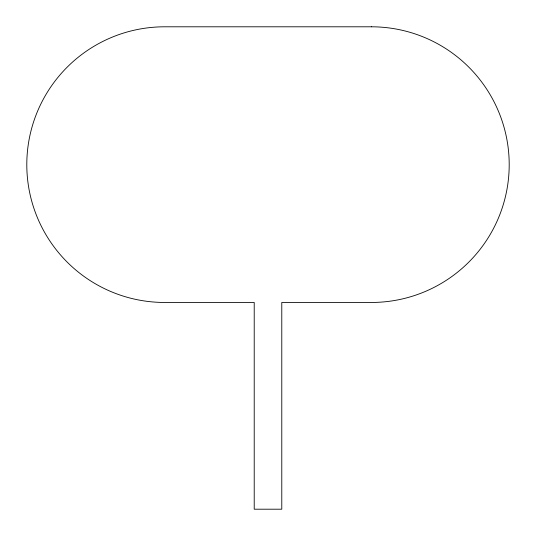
<?xml version="1.0" encoding="UTF-8"?>
<svg xmlns="http://www.w3.org/2000/svg" width="536" height="536" viewBox="0 0 536 536"><rect width="100%" height="100%" fill="white"/><g stroke="black" fill="none" stroke-linecap="round" stroke-linejoin="round"><path stroke-width="0.8" d="M371.374 26.8L164.626 26.8A137.826 137.826 0 0 0 26.8 164.626A137.826 137.826 0 0 0 164.626 302.458L254.218 302.458L254.218 509.2L281.782 509.2L281.782 302.458L371.374 302.458A137.826 137.826 0 0 0 509.2 164.626A137.826 137.826 0 0 0 371.374 26.8"/></g></svg>
